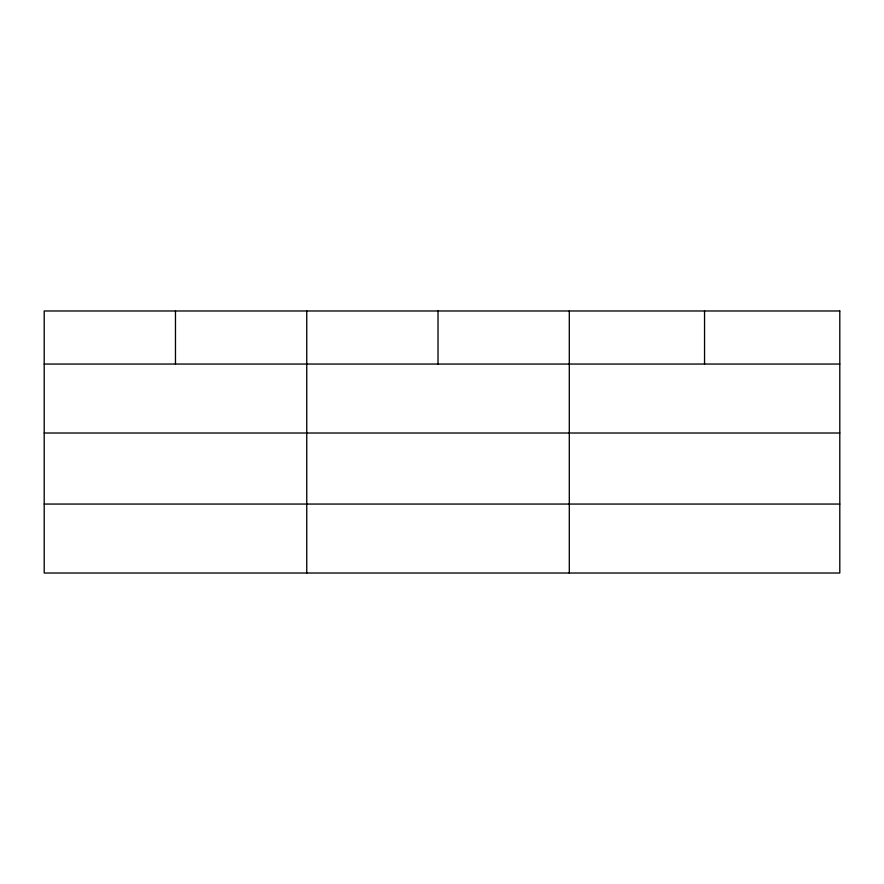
<?xml version="1.0" encoding="UTF-8"?>
<svg xmlns="http://www.w3.org/2000/svg" width="884" height="884" viewBox="0 0 884 884"><rect width="100%" height="100%" fill="white"/><g stroke="black" fill="none" stroke-linecap="round" stroke-linejoin="round"><path stroke-width="1.33" d="M44.2 364.053L839.8 364.053M44.2 433.016L839.8 433.016M44.2 504.057L839.8 504.057M704.548 310.98L704.548 364.053M569.296 310.98L569.296 573.02M438.022 310.98L438.022 364.053M306.748 310.98L306.748 573.02M175.474 310.98L175.474 364.053M839.8 310.98L44.2 310.98L44.2 573.02L839.8 573.02L839.8 310.98"/></g></svg>
